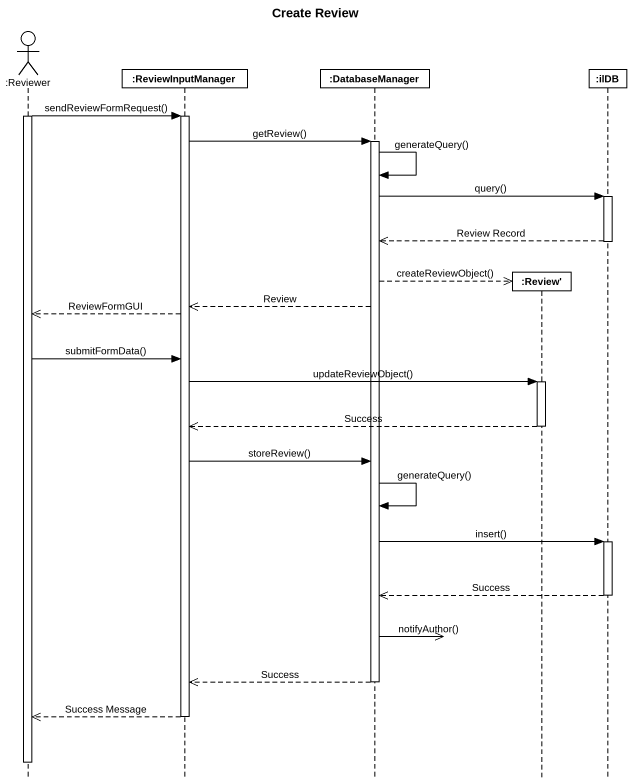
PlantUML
@startuml
title Create Review
hide footbox
actor ":Reviewer" as Reviewer
participant ":ReviewInputManager" as ReviewInputManager
participant ":DatabaseManager" as DatabaseManager
participant ":Review'" as Review
participant ":ilDB" as ilDB

activate Reviewer
Reviewer -> ReviewInputManager : sendReviewFormRequest()
activate ReviewInputManager
ReviewInputManager -> DatabaseManager : getReview()
activate DatabaseManager
DatabaseManager -> DatabaseManager : generateQuery()
DatabaseManager -> ilDB : query()
activate ilDB
ilDB -->> DatabaseManager : Review Record
deactivate ilDB
DatabaseManager -->> Review ** : createReviewObject()
DatabaseManager -->> ReviewInputManager : Review
ReviewInputManager -->> Reviewer : ReviewFormGUI
Reviewer -> ReviewInputManager : submitFormData()
ReviewInputManager -> Review : updateReviewObject()
activate Review
Review -->> ReviewInputManager : Success
deactivate Review
ReviewInputManager -> DatabaseManager : storeReview()
DatabaseManager -> DatabaseManager : generateQuery()
DatabaseManager -> ilDB : insert()
activate ilDB
ilDB -->> DatabaseManager : Success
deactivate ilDB
DatabaseManager ->> DatabaseManager : notifyAuthor()
DatabaseManager -->> ReviewInputManager : Success
deactivate DatabaseManager
ReviewInputManager -->> Reviewer : Success Message
deactivate ReviewInputManager
deactivate Reviewer
@enduml
